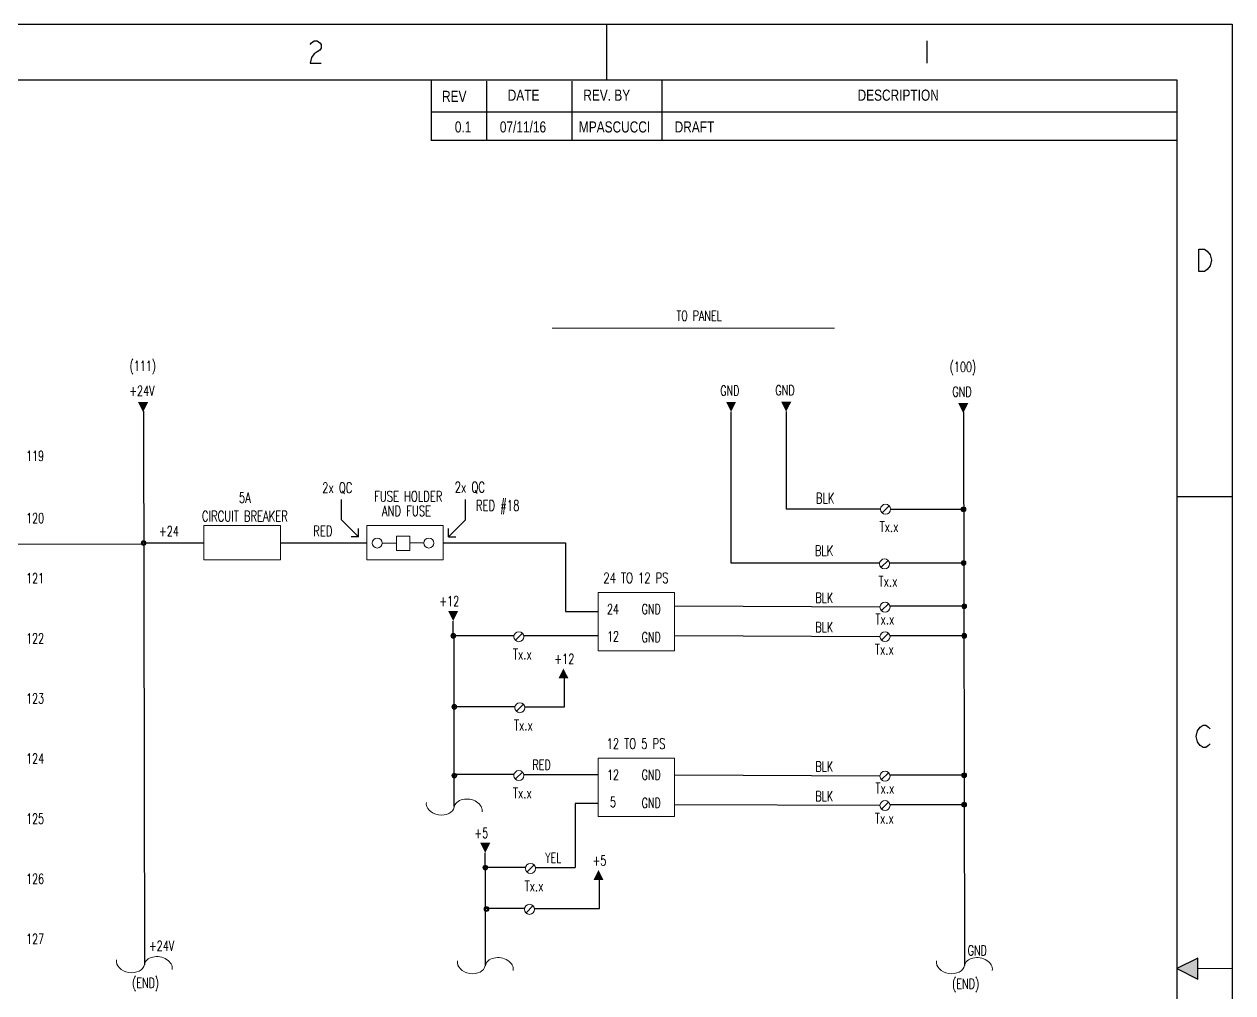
# Model space of a CAD drawing. Extents: x 0 to 22, y 0 to 17.
# Drawn here: x 11.13 to 22, y 8.28 to 17 of the extents above; entities that cross this region are included whole.
import ezdxf
from ezdxf.enums import TextEntityAlignment as Align

# ---------------------------------------------------------------- set-up
doc = ezdxf.new("R2010")
doc.units = 0
doc.header["$LTSCALE"] = 1.21
doc.header["$MEASUREMENT"] = 0
for name, color, linetype, lineweight in [('DIMENSION', 2, 'Continuous', 13), ('GRAPHIC', 2, 'Continuous', 13), ('OBJECT', 4, 'Continuous', 13), ('TEXT', 1, 'Continuous', 13)]:
    doc.layers.add(name, color=color, linetype=linetype, lineweight=lineweight)
doc.styles.get("Standard").update_dxf_attribs({"font": 'txt', "width": 0.8})
doc.styles.add('STNARROW', font='ROMANS', dxfattribs={"width": 0.7})

# ---------------------------------------------------------------- blocks, each defined once
blk = doc.blocks.new('_WCONN')
at = {"layer": 'GRAPHIC'}
for radius in [0.03, 0.03, 0.0217, 0.0125]:
    blk.add_circle((0, 0), radius, dxfattribs=at)

msp = doc.modelspace()

# ---------------------------------------------------------------- hatches: boundary and pattern name
at = {"layer": 'GRAPHIC'}
for points in [[(12.199, 13.508), (12.244, 13.598), (12.154, 13.598)], [(17.49, 13.51), (17.535, 13.6), (17.445, 13.6)], [(17.986, 13.513), (18.032, 13.603), (17.941, 13.603)], [(19.579, 13.5), (19.624, 13.59), (19.534, 13.59)], [(14.989, 11.628), (15.034, 11.718), (14.944, 11.718)], [(15.981, 11.201), (15.936, 11.111), (16.027, 11.111)], [(15.278, 9.542), (15.323, 9.632), (15.232, 9.632)], [(16.297, 9.386), (16.252, 9.296), (16.342, 9.296)]]:
    msp.add_hatch(color=256, dxfattribs=at).paths.add_polyline_path(points)

# ---------------------------------------------------------------- linework, layer by layer
at = {"color": 7, "linetype": 'Continuous'}
for p, q in [((0, 17), (22, 17)), ((16.373, 16.5), (16.373, 17)), ((22, 17), (22, 0)), ((0.5, 16.5), (21.5, 16.5)), ((21.5, 16.5), (21.5, 0.5)), ((21.5, 12.75), (22, 12.75)), ((21.69, 8.595), (21.5, 8.5)), ((21.69, 8.405), (21.69, 8.595)), ((21.5, 8.5), (21.69, 8.405))]:
    msp.add_line(p, q, dxfattribs=at)
at = {"color": 2, "linetype": 'Continuous'}
msp.add_line((19.25, 16.85), (19.25, 16.65), dxfattribs=at)
at = {"color": 2}
for p, q in [((14.79, 16.496), (14.79, 15.953)), ((15.29, 16.488), (15.29, 15.953)), ((16.058, 16.487), (16.058, 15.953)), ((16.867, 16.495), (16.867, 15.953)), ((21.499, 16.208), (14.79, 16.208)), ((21.499, 15.953), (14.79, 15.953))]:
    msp.add_line(p, q, dxfattribs=at)
for p, q in [((12.201, 13.517), (12.21, 8.535)), ((17.491, 12.15), (17.491, 13.511)), ((17.987, 13.514), (17.987, 12.634)), ((19.581, 13.508), (19.59, 8.527)), ((13.985, 12.538), (13.985, 12.723)), ((15.1, 12.538), (15.1, 12.723)), ((18.835, 12.634), (17.987, 12.634)), ((18.925, 12.634), (19.582, 12.634)), ((14.137, 12.386), (13.985, 12.538)), ((14.948, 12.386), (15.1, 12.538)), ((14.137, 12.386), (14.137, 12.462)), ((14.948, 12.386), (14.948, 12.462)), ((5.093, 12.324), (12.201, 12.321)), ((12.746, 12.33), (12.203, 12.33)), ((14.211, 12.33), (13.434, 12.33)), ((14.137, 12.386), (14.072, 12.386)), ((14.899, 12.333), (16.001, 12.333)), ((14.948, 12.386), (15.013, 12.386)), ((16.001, 12.333), (16.001, 11.713)), ((18.827, 12.15), (17.491, 12.15)), ((19.583, 12.15), (18.915, 12.15)), ((18.83, 11.753), (16.981, 11.761)), ((19.588, 11.761), (18.92, 11.761)), ((16.001, 11.713), (16.293, 11.713)), ((14.99, 11.495), (14.99, 11.628)), ((15.537, 11.495), (14.99, 11.495)), ((14.999, 10.856), (14.999, 11.495)), ((16.293, 11.495), (15.625, 11.495)), ((18.83, 11.487), (16.981, 11.495)), ((19.588, 11.495), (18.92, 11.495)), ((15.99, 10.856), (15.99, 11.142)), ((14.999, 10.237), (14.999, 10.876)), ((15.546, 10.856), (14.999, 10.856)), ((15.634, 10.856), (15.99, 10.856)), ((15.537, 10.246), (14.99, 10.246)), ((14.999, 9.958), (14.999, 10.278)), ((15.625, 10.246), (16.293, 10.246)), ((18.83, 10.233), (16.981, 10.24)), ((19.588, 10.24), (18.92, 10.24)), ((16.293, 9.987), (16.086, 9.987)), ((16.086, 9.987), (16.086, 9.409)), ((18.83, 9.967), (16.981, 9.975)), ((19.588, 9.975), (18.92, 9.975)), ((15.278, 9.409), (15.278, 9.541)), ((15.278, 9.409), (15.278, 8.532)), ((15.641, 9.409), (15.287, 9.409)), ((15.73, 9.409), (16.086, 9.409)), ((16.306, 9.041), (16.306, 9.327)), ((15.632, 9.041), (15.278, 9.041)), ((15.721, 9.041), (16.306, 9.041))]:
    msp.add_line(p, q)
at = {"color": 2, "linetype": 'Continuous'}
for points in [[(13.702, 16.817), (13.714, 16.833), (13.739, 16.85), (13.764, 16.85), (13.789, 16.833), (13.802, 16.817), (13.802, 16.783), (13.789, 16.767), (13.764, 16.75), (13.739, 16.733), (13.714, 16.7), (13.702, 16.65), (13.802, 16.65)], [(21.8, 14.825), (21.775, 14.792), (21.75, 14.775), (21.7, 14.775), (21.7, 14.975)], [(21.7, 14.975), (21.75, 14.975), (21.775, 14.958)], [(21.775, 14.958), (21.8, 14.925), (21.812, 14.875), (21.8, 14.825)], [(21.8, 10.523), (21.787, 10.507), (21.762, 10.49), (21.737, 10.49), (21.712, 10.507), (21.7, 10.523), (21.687, 10.54), (21.675, 10.59), (21.687, 10.64), (21.712, 10.673)], [(21.712, 10.673), (21.737, 10.69), (21.762, 10.69), (21.787, 10.673), (21.8, 10.657)]]:
    msp.add_lwpolyline(points, dxfattribs=at)
at = {"color": 7, "linetype": 'Continuous', "const_width": 0.01}
msp.add_lwpolyline([(22, 8.5), (21.69, 8.5)], dxfattribs=at)
at = {"color": 7, "linetype": 'Continuous'}
msp.add_solid([(21.69, 8.595), (21.69, 8.405), (21.5, 8.5)], dxfattribs=at)
at = {"layer": 'DIMENSION'}
msp.add_line((15.879, 14.263), (18.421, 14.263), dxfattribs=at)
for centre in [(15.124, 9.932), (12.335, 8.514), (15.404, 8.505), (19.715, 8.505)]:
    msp.add_ellipse(centre, major_axis=(0.125, -0.021), ratio=0.733333, start_param=0, end_param=3.141593, dxfattribs=at)
at = {"layer": 'DIMENSION', "extrusion": (0, 0, -1)}
for centre in [(14.873, 9.975), (12.085, 8.557), (15.153, 8.548), (19.464, 8.548)]:
    msp.add_ellipse(centre, major_axis=(-0.125, 0.021), ratio=0.733333, start_param=3.141593, end_param=6.283185, dxfattribs=at)
at = {"layer": 'GRAPHIC', "linetype": 'Continuous'}
for p, q in [((18.911, 12.665), (18.85, 12.603)), ((18.902, 12.173), (18.84, 12.112)), ((18.906, 11.784), (18.844, 11.722)), ((15.612, 11.518), (15.55, 11.457)), ((18.906, 11.518), (18.844, 11.457)), ((15.621, 10.879), (15.559, 10.817)), ((15.612, 10.268), (15.55, 10.207)), ((18.906, 10.263), (18.844, 10.202)), ((18.906, 9.997), (18.844, 9.936)), ((15.716, 9.432), (15.655, 9.37)), ((15.707, 9.064), (15.646, 9.003))]:
    msp.add_line(p, q, dxfattribs=at)
for centre in [(18.88, 12.634), (18.871, 12.142), (18.875, 11.753), (15.581, 11.487), (18.875, 11.487), (15.59, 10.848), (15.581, 10.237), (18.875, 10.232), (18.875, 9.967), (15.685, 9.401), (15.676, 9.033)]:
    msp.add_circle(centre, 0.0451, dxfattribs=at)
at = {"layer": 'OBJECT'}
for p, q in [((14.351, 12.33), (14.475, 12.33)), ((14.599, 12.331), (14.724, 12.331))]:
    msp.add_line(p, q, dxfattribs=at)
for points in [[(12.746, 12.489), (12.746, 12.179), (13.434, 12.179), (13.434, 12.489)], [(14.211, 12.488), (14.211, 12.178), (14.899, 12.178), (14.899, 12.488)], [(14.48, 12.393), (14.48, 12.264), (14.598, 12.264), (14.598, 12.393)], [(16.293, 11.884), (16.293, 11.359), (16.981, 11.359), (16.981, 11.884)], [(16.293, 10.393), (16.293, 9.868), (16.981, 9.868), (16.981, 10.393)]]:
    msp.add_lwpolyline(points, close=True, dxfattribs=at)
at = {"layer": 'OBJECT', "linetype": 'Continuous'}
for centre in [(14.306, 12.33), (14.77, 12.33)]:
    msp.add_circle(centre, 0.0451, dxfattribs=at)

# ---------------------------------------------------------------- block references
at = {"layer": 'TEXT', "xscale": 0.7213347840803505, "yscale": 0.7213347840803505, "zscale": 0.7213347840803505}
for p in [(19.581, 12.633), (12.203, 12.33), (19.582, 12.151), (19.588, 11.761), (14.99, 11.495), (19.588, 11.495), (14.999, 10.856), (14.999, 10.237), (19.587, 10.24), (19.587, 9.975), (15.278, 9.409), (15.289, 9.036)]:
    msp.add_blockref('_WCONN', p, dxfattribs=at)

# ---------------------------------------------------------------- texts
at = {"color": 2, "char_height": 0.1, "attachment_point": 1}
for s, insert, width in [('REV', (14.889, 16.4), 0.2992), ('DATE', (15.48, 16.411), 0.39434), ('REV. BY', (16.16, 16.411), 0.68669), ('DESCRIPTION', (18.628, 16.411), 1.04024)]:
    msp.add_mtext(s, dxfattribs=dict(at, insert=insert, width=width))
at = {"char_height": 0.1, "attachment_point": 1}
for s, insert, width in [('0.1', (15.004, 16.125), 0.13643), ('07/11/16', (15.409, 16.125), 0.33419), ('MPASCUCCI', (16.12, 16.125), 0.33419), ('DRAFT', (16.982, 16.125), 2.51566)]:
    msp.add_mtext(s, dxfattribs=dict(at, insert=insert, width=width))
at = {"layer": 'TEXT', "style": 'STNARROW', "width": 0.7}
for s, p in [('TO PANEL', (17.202, 14.331, -0.029)), ('(111)', (12.196, 13.879, -0.029)), ('(100)', (19.576, 13.87, -0.029)), ('+24V', (12.188, 13.655, -0.029)), ('GND', (17.479, 13.657, -0.029)), ('GND', (17.975, 13.66, -0.029)), ('GND', (19.568, 13.647, -0.029)), ('+24', (12.431, 12.391, -0.029)), ('BLK', (18.329, 11.793, -0.029)), ('+12', (14.954, 11.762, -0.029)), ('24', (16.428, 11.69, -0.029)), ('GND', (16.771, 11.69, -0.029)), ('12', (16.428, 11.445, -0.029)), ('BLK', (18.329, 11.528, -0.029)), ('GND', (16.771, 11.437, -0.029)), ('+12', (15.989, 11.242, -0.029)), ('RED', (15.785, 10.288, -0.029)), ('BLK', (18.329, 10.273, -0.029)), ('12', (16.428, 10.199, -0.029)), ('GND', (16.771, 10.199, -0.029)), ('5', (16.428, 9.954, -0.029)), ('GND', (16.771, 9.946, -0.029)), ('BLK', (18.329, 10.007, -0.029)), ('+5', (15.242, 9.675, -0.029)), ('YEL', (15.889, 9.451, -0.029)), ('+5', (16.305, 9.427, -0.029)), ('+24V', (12.365, 8.659, -0.029)), ('GND', (19.705, 8.618, -0.029)), ('(END)', (12.221, 8.326, -0.029)), ('(END)', (19.601, 8.318, -0.029))]:
    msp.add_text(s, height=0.0902, dxfattribs=at).set_placement(p, align=Align.CENTER)
for s, p in [('119', (11.146, 13.069, -0.087)), ('120', (11.146, 12.509, -0.087)), ('121', (11.146, 11.968, -0.087)), ('122', (11.146, 11.427, -0.087)), ('123', (11.146, 10.886, -0.087)), ('124', (11.146, 10.345, -0.087)), ('125', (11.146, 9.804, -0.087)), ('126', (11.146, 9.263, -0.087)), ('127', (11.146, 8.722, -0.087))]:
    msp.add_text(s, height=0.0902, dxfattribs=at).set_placement(p)
for s, height, p in [('2x QC', 0.0944, (13.946, 12.824)), ('2x QC', 0.0944, (15.139, 12.828)), ('5A', 0.0944, (13.115, 12.739)), ('FUSE HOLDER', 0.09443, (14.585, 12.75)), ('CIRCUIT BREAKER', 0.09443, (13.115, 12.572)), ('AND FUSE', 0.0944, (14.569, 12.619)), ('24 TO 12 PS', 0.09443, (16.634, 12.016)), ('12 TO 5 PS', 0.0944, (16.634, 10.524))]:
    msp.add_text(s, height=height, dxfattribs=at).set_placement(p, align=Align.MIDDLE)
for s, p in [('RED #18', (15.585, 12.621)), ('BLK', (18.42, 12.687)), ('Tx.x', (18.997, 12.43)), ('RED', (13.902, 12.391)), ('BLK', (18.41, 12.214)), ('Tx.x', (18.987, 11.938)), ('Tx.x', (18.959, 11.597)), ('Tx.x', (18.954, 11.326)), ('Tx.x', (15.697, 11.283)), ('Tx.x', (15.706, 10.644)), ('Tx.x', (15.697, 10.033)), ('Tx.x', (18.959, 10.076)), ('Tx.x', (18.954, 9.805)), ('Tx.x', (15.802, 9.196))]:
    msp.add_text(s, height=0.0944, dxfattribs=at).set_placement(p, align=Align.RIGHT)

doc.saveas('drawing.dxf')
